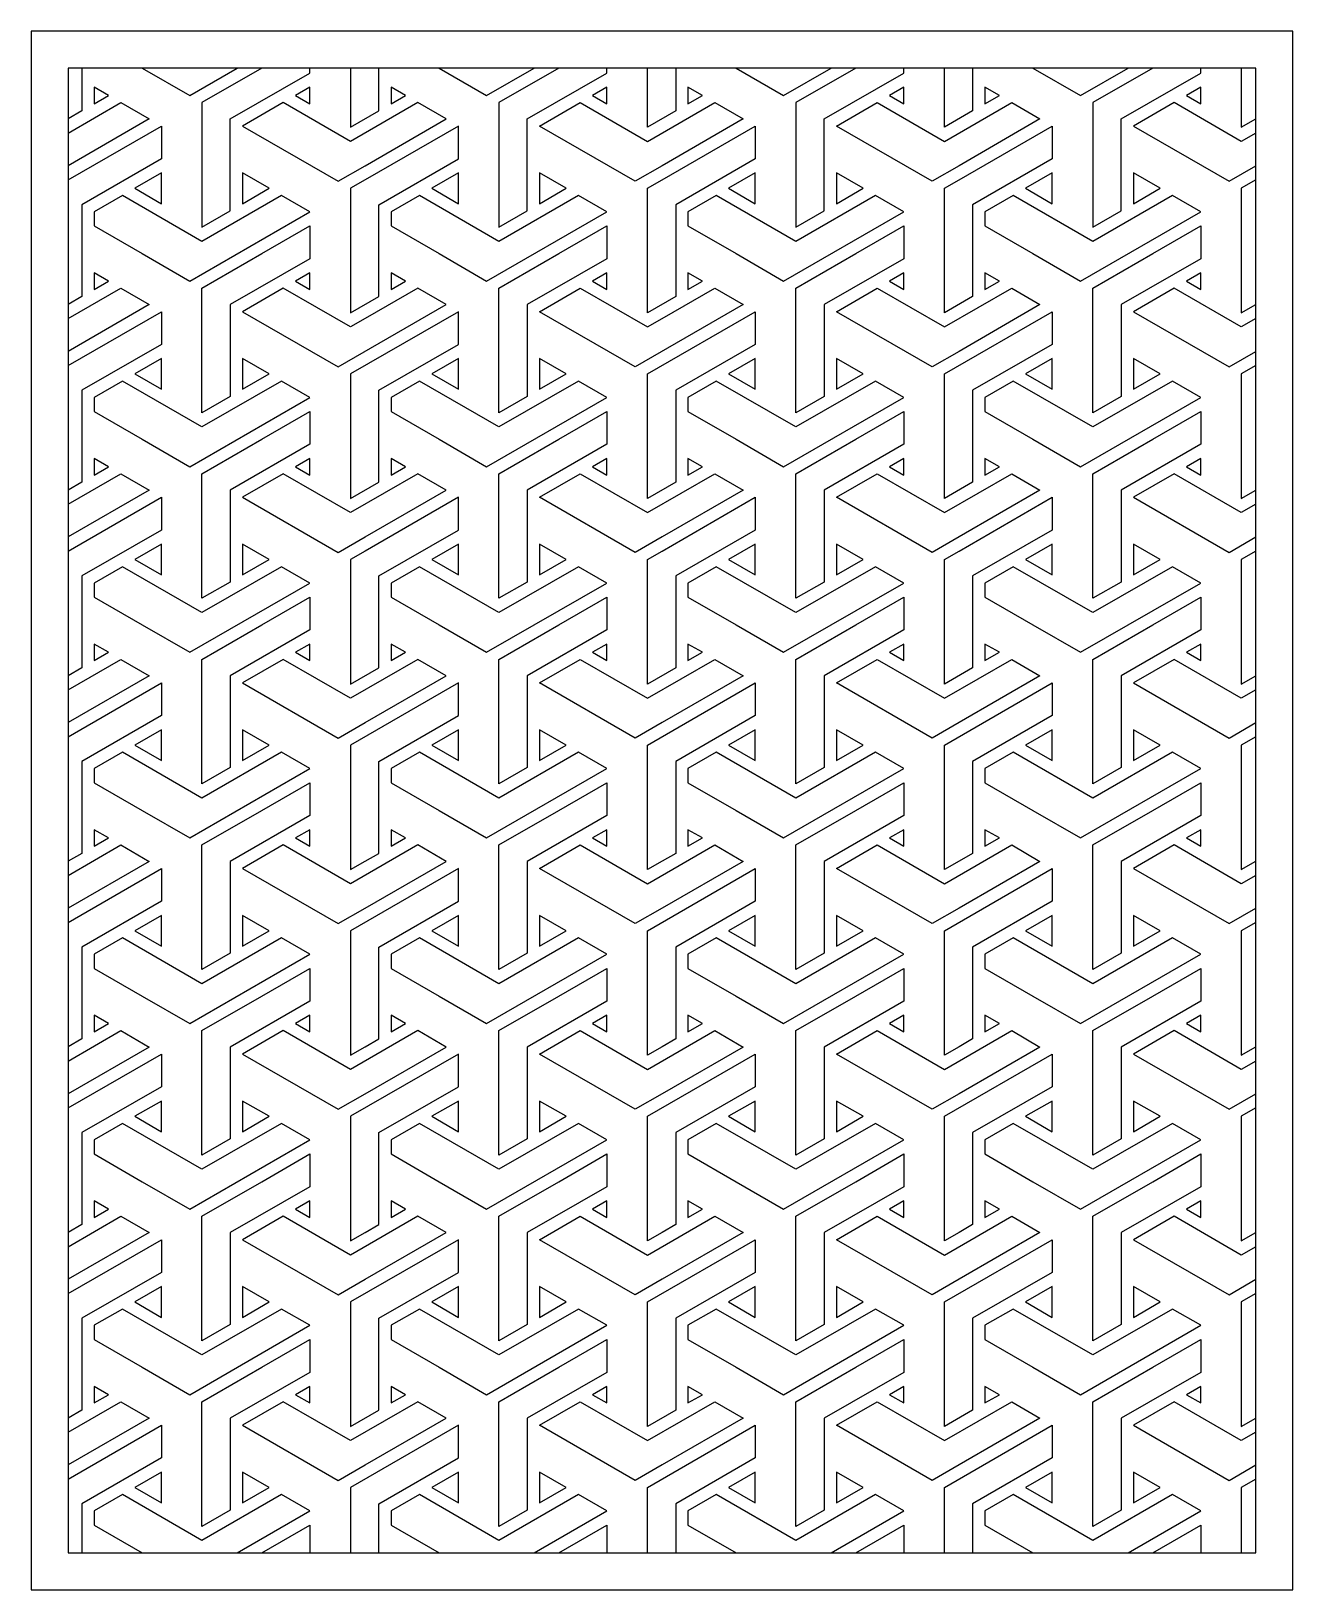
# Model space of a CAD drawing. Extents: x 224 to 1249, y 307 to 1573.
import ezdxf

# ---------------------------------------------------------------- set-up
doc = ezdxf.new("R2010")
doc.units = 0
doc.layers.add('LAYER_01', color=7, linetype='CONTINUOUS')

msp = doc.modelspace()

# ---------------------------------------------------------------- linework, layer by layer
at = {"layer": 'LAYER_01'}
for points in [[(223.9, 306.5), (1249, 306.5), (1249, 1573.3), (223.9, 1573.3)], [(253.9, 336.5), (1219, 336.5), (1219, 1543.3), (253.9, 1543.3)], [(286.7, 1521), (275.1, 1527.7), (275.1, 1514.3)], [(438.7, 1521), (450.4, 1514.3), (450.4, 1527.7)], [(528, 1521), (516.4, 1527.7), (516.4, 1514.3)], [(680, 1521), (691.6, 1514.3), (691.6, 1527.7)], [(769.3, 1521), (757.6, 1527.7), (757.6, 1514.3)], [(921.3, 1521), (932.9, 1514.3), (932.9, 1527.7)], [(1010.6, 1521), (998.9, 1527.7), (998.9, 1514.3)], [(1162.6, 1521), (1174.2, 1514.3), (1174.2, 1527.7)], [(495.2, 1464), (561, 1502), (538, 1515.3), (483.4, 1483.7), (428.7, 1515.3), (395.7, 1496.2), (473.4, 1451.4)], [(736.5, 1464), (714.6, 1451.4), (637, 1496.2), (670, 1515.3), (724.6, 1483.7), (779.3, 1515.3), (802.3, 1502)], [(977.8, 1464), (955.9, 1451.4), (878.3, 1496.2), (911.3, 1515.3), (965.9, 1483.7), (1020.6, 1515.3), (1043.6, 1502)], [(483.4, 1392.5), (483.4, 1344.4), (506.4, 1357.7), (506.4, 1432.3), (571, 1469.6), (571, 1496.2), (495.2, 1452.4), (483.4, 1445.6)], [(724.6, 1392.5), (724.6, 1445.6), (736.5, 1452.4), (812.3, 1496.2), (812.3, 1469.6), (747.6, 1432.3), (747.6, 1357.7), (724.6, 1344.4)], [(965.9, 1392.5), (965.9, 1445.6), (977.8, 1452.4), (1053.6, 1496.2), (1053.6, 1469.6), (988.9, 1432.3), (988.9, 1357.7), (965.9, 1344.4)], [(329.7, 1458.1), (308.1, 1445.6), (329.7, 1433.1)], [(395.7, 1433.1), (417.4, 1445.6), (395.7, 1458.1)], [(571, 1458.1), (549.4, 1445.6), (571, 1433.1)], [(637, 1433.1), (658.6, 1445.6), (637, 1458.1)], [(812.3, 1458.1), (790.6, 1445.6), (812.3, 1433.1)], [(878.3, 1433.1), (899.9, 1445.6), (878.3, 1458.1)], [(1053.6, 1458.1), (1031.9, 1445.6), (1053.6, 1433.1)], [(1119.6, 1433.1), (1141.2, 1445.6), (1119.6, 1458.1)], [(314.1, 1392.5), (352.7, 1370.2), (450.4, 1426.5), (427.4, 1439.8), (362.7, 1402.5), (298.1, 1439.8), (275.1, 1426.5), (275.1, 1415)], [(555.4, 1392.5), (594, 1370.2), (691.6, 1426.5), (668.6, 1439.8), (604, 1402.5), (539.4, 1439.8), (516.4, 1426.5), (516.4, 1415)], [(796.7, 1392.5), (835.3, 1370.2), (932.9, 1426.5), (909.9, 1439.8), (845.3, 1402.5), (780.6, 1439.8), (757.6, 1426.5), (757.6, 1415)], [(1037.9, 1392.5), (1076.6, 1370.2), (1174.2, 1426.5), (1151.2, 1439.8), (1086.6, 1402.5), (1021.9, 1439.8), (998.9, 1426.5), (998.9, 1415)], [(411.4, 1392.5), (450.4, 1415), (450.4, 1388.4), (385.7, 1351.1), (385.7, 1276.5), (362.7, 1263.2), (362.7, 1364.4)], [(652.6, 1392.5), (691.6, 1415), (691.6, 1388.4), (627, 1351.1), (627, 1276.5), (604, 1263.2), (604, 1364.4)], [(893.9, 1392.5), (932.9, 1415), (932.9, 1388.4), (868.3, 1351.1), (868.3, 1276.5), (845.3, 1263.2), (845.3, 1364.4)], [(1135.2, 1392.5), (1174.2, 1415), (1174.2, 1388.4), (1109.6, 1351.1), (1109.6, 1276.5), (1086.6, 1263.2), (1086.6, 1364.4)], [(286.7, 1370.2), (275.1, 1376.9), (275.1, 1363.5)], [(438.7, 1370.2), (450.4, 1363.5), (450.4, 1376.9)], [(528, 1370.2), (516.4, 1376.9), (516.4, 1363.5)], [(680, 1370.2), (691.6, 1363.5), (691.6, 1376.9)], [(769.3, 1370.2), (757.6, 1376.9), (757.6, 1363.5)], [(921.3, 1370.2), (932.9, 1363.5), (932.9, 1376.9)], [(1010.6, 1370.2), (998.9, 1376.9), (998.9, 1363.5)], [(1162.6, 1370.2), (1174.2, 1363.5), (1174.2, 1376.9)], [(495.2, 1339.7), (483.4, 1332.9), (428.7, 1364.4), (395.7, 1345.3), (473.4, 1300.5), (561, 1351.1), (538, 1364.4)], [(736.5, 1339.7), (779.3, 1364.4), (802.3, 1351.1), (714.6, 1300.5), (637, 1345.3), (670, 1364.4), (724.6, 1332.9)], [(977.8, 1313.1), (955.9, 1300.5), (878.3, 1345.3), (911.3, 1364.4), (965.9, 1332.9), (1020.6, 1364.4), (1043.6, 1351.1)], [(483.4, 1241.6), (483.4, 1193.6), (506.4, 1206.8), (506.4, 1281.5), (571, 1318.8), (571, 1345.3), (483.4, 1294.8)], [(747.6, 1241.6), (747.6, 1206.8), (724.6, 1193.6), (724.6, 1294.8), (812.3, 1345.3), (812.3, 1318.8), (747.6, 1281.5)], [(988.9, 1241.6), (988.9, 1206.8), (965.9, 1193.6), (965.9, 1294.8), (1053.6, 1345.3), (1053.6, 1318.8), (988.9, 1281.5)], [(329.7, 1307.2), (308.1, 1294.8), (329.7, 1282.3)], [(395.7, 1282.3), (417.4, 1294.8), (395.7, 1307.2)], [(571, 1307.2), (549.4, 1294.8), (571, 1282.3)], [(637, 1282.3), (658.6, 1294.8), (637, 1307.2)], [(812.3, 1307.2), (790.6, 1294.8), (812.3, 1282.3)], [(878.3, 1282.3), (899.9, 1294.8), (878.3, 1307.2)], [(1053.6, 1307.2), (1031.9, 1294.8), (1053.6, 1282.3)], [(1119.6, 1282.3), (1141.2, 1294.8), (1119.6, 1307.2)], [(314.1, 1241.6), (352.7, 1219.3), (450.4, 1275.7), (427.4, 1289), (362.7, 1251.7), (298.1, 1289), (275.1, 1275.7), (275.1, 1264.2)], [(555.4, 1241.6), (594, 1219.3), (691.6, 1275.7), (668.6, 1289), (604, 1251.7), (539.4, 1289), (516.4, 1275.7), (516.4, 1264.2)], [(796.7, 1241.6), (835.3, 1219.3), (932.9, 1275.7), (909.9, 1289), (845.3, 1251.7), (780.6, 1289), (757.6, 1275.7), (757.6, 1264.2)], [(1037.9, 1241.6), (1076.6, 1219.3), (1174.2, 1275.7), (1151.2, 1289), (1086.6, 1251.7), (1021.9, 1289), (998.9, 1275.7), (998.9, 1264.2)], [(411.4, 1241.6), (450.4, 1264.2), (450.4, 1237.6), (385.7, 1200.3), (385.7, 1125.6), (362.7, 1112.4), (362.7, 1213.6)], [(652.6, 1241.6), (691.6, 1264.2), (691.6, 1237.6), (627, 1200.3), (627, 1125.6), (604, 1112.4), (604, 1213.6)], [(893.9, 1241.6), (932.9, 1264.2), (932.9, 1237.6), (868.3, 1200.3), (868.3, 1125.6), (845.3, 1112.4), (845.3, 1213.6)], [(1135.2, 1241.6), (1174.2, 1264.2), (1174.2, 1237.6), (1109.6, 1200.3), (1109.6, 1125.6), (1086.6, 1112.4), (1086.6, 1213.6)], [(286.7, 1219.3), (275.1, 1226), (275.1, 1212.6)], [(438.7, 1219.3), (450.4, 1212.6), (450.4, 1226)], [(528, 1219.3), (516.4, 1226), (516.4, 1212.6)], [(680, 1219.3), (691.6, 1212.6), (691.6, 1226)], [(769.3, 1219.3), (757.6, 1226), (757.6, 1212.6)], [(921.3, 1219.3), (932.9, 1212.6), (932.9, 1226)], [(1010.6, 1219.3), (998.9, 1226), (998.9, 1212.6)], [(1162.6, 1219.3), (1174.2, 1212.6), (1174.2, 1226)], [(495.2, 1162.3), (561, 1200.3), (538, 1213.6), (483.4, 1182), (428.7, 1213.6), (395.7, 1194.5), (473.4, 1149.7)], [(736.5, 1162.3), (714.6, 1149.7), (637, 1194.5), (670, 1213.6), (724.6, 1182), (779.3, 1213.6), (802.3, 1200.3)], [(977.8, 1162.3), (955.9, 1149.7), (878.3, 1194.5), (911.3, 1213.6), (965.9, 1182), (1020.6, 1213.6), (1043.6, 1200.3)], [(483.4, 1090.8), (483.4, 1042.7), (506.4, 1056), (506.4, 1130.6), (571, 1167.9), (571, 1194.5), (495.2, 1150.7), (483.4, 1143.9)], [(724.6, 1090.8), (724.6, 1143.9), (736.5, 1150.7), (812.3, 1194.5), (812.3, 1167.9), (747.6, 1130.6), (747.6, 1056), (724.6, 1042.7)], [(965.9, 1090.8), (965.9, 1143.9), (977.8, 1150.7), (1053.6, 1194.5), (1053.6, 1167.9), (988.9, 1130.6), (988.9, 1056), (965.9, 1042.7)], [(329.7, 1156.4), (308.1, 1143.9), (329.7, 1131.4)], [(395.7, 1131.4), (417.4, 1143.9), (395.7, 1156.4)], [(571, 1156.4), (549.4, 1143.9), (571, 1131.4)], [(637, 1131.4), (658.6, 1143.9), (637, 1156.4)], [(812.3, 1156.4), (790.6, 1143.9), (812.3, 1131.4)], [(878.3, 1131.4), (899.9, 1143.9), (878.3, 1156.4)], [(1053.6, 1156.4), (1031.9, 1143.9), (1053.6, 1131.4)], [(1119.6, 1131.4), (1141.2, 1143.9), (1119.6, 1156.4)], [(314.1, 1090.8), (352.7, 1068.5), (450.4, 1124.8), (427.4, 1138.1), (362.7, 1100.8), (298.1, 1138.1), (275.1, 1124.8), (275.1, 1113.3)], [(555.4, 1090.8), (594, 1068.5), (691.6, 1124.8), (668.6, 1138.1), (604, 1100.8), (539.4, 1138.1), (516.4, 1124.8), (516.4, 1113.3)], [(796.7, 1090.8), (835.3, 1068.5), (932.9, 1124.8), (909.9, 1138.1), (845.3, 1100.8), (780.6, 1138.1), (757.6, 1124.8), (757.6, 1113.3)], [(1037.9, 1090.8), (1076.6, 1068.5), (1174.2, 1124.8), (1151.2, 1138.1), (1086.6, 1100.8), (1021.9, 1138.1), (998.9, 1124.8), (998.9, 1113.3)], [(411.4, 1090.8), (450.4, 1113.3), (450.4, 1086.7), (385.7, 1049.4), (385.7, 974.8), (362.7, 961.5), (362.7, 1062.7)], [(652.6, 1090.8), (691.6, 1113.3), (691.6, 1086.7), (627, 1049.4), (627, 974.8), (604, 961.5), (604, 1062.7)], [(893.9, 1090.8), (932.9, 1113.3), (932.9, 1086.7), (868.3, 1049.4), (868.3, 974.8), (845.3, 961.5), (845.3, 1062.7)], [(1135.2, 1090.8), (1174.2, 1113.3), (1174.2, 1086.7), (1109.6, 1049.4), (1109.6, 974.8), (1086.6, 961.5), (1086.6, 1062.7)], [(286.7, 1068.5), (275.1, 1075.2), (275.1, 1061.8)], [(438.7, 1068.5), (450.4, 1061.8), (450.4, 1075.2)], [(528, 1068.5), (516.4, 1075.2), (516.4, 1061.8)], [(680, 1068.5), (691.6, 1061.8), (691.6, 1075.2)], [(769.3, 1068.5), (757.6, 1075.2), (757.6, 1061.8)], [(921.3, 1068.5), (932.9, 1061.8), (932.9, 1075.2)], [(1010.6, 1068.5), (998.9, 1075.2), (998.9, 1061.8)], [(1162.6, 1068.5), (1174.2, 1061.8), (1174.2, 1075.2)], [(495.2, 1011.4), (561, 1049.4), (538, 1062.7), (483.4, 1031.2), (428.7, 1062.7), (395.7, 1043.7), (473.4, 998.8)], [(736.5, 1011.4), (714.6, 998.8), (637, 1043.7), (670, 1062.7), (724.6, 1031.2), (779.3, 1062.7), (802.3, 1049.4)], [(977.8, 1011.4), (955.9, 998.8), (878.3, 1043.7), (911.3, 1062.7), (965.9, 1031.2), (1020.6, 1062.7), (1043.6, 1049.4)], [(483.4, 939.9), (483.4, 891.9), (495.2, 898.7), (506.4, 905.1), (506.4, 979.8), (571, 1017.1), (571, 1043.7), (483.4, 993.1)], [(724.6, 939.9), (724.6, 993.1), (812.3, 1043.7), (812.3, 1017.1), (747.6, 979.8), (747.6, 905.1), (736.5, 898.7), (724.6, 891.9)], [(965.9, 939.9), (965.9, 993.1), (1053.6, 1043.7), (1053.6, 1017.1), (988.9, 979.8), (988.9, 905.1), (977.8, 898.7), (965.9, 891.9)], [(329.7, 1005.5), (308.1, 993.1), (329.7, 980.6)], [(395.7, 980.6), (417.4, 993.1), (395.7, 1005.5)], [(571, 1005.5), (549.4, 993.1), (571, 980.6)], [(637, 980.6), (658.6, 993.1), (637, 1005.5)], [(812.3, 1005.5), (790.6, 993.1), (812.3, 980.6)], [(878.3, 980.6), (899.9, 993.1), (878.3, 1005.5)], [(1053.6, 1005.5), (1031.9, 993.1), (1053.6, 980.6)], [(1119.6, 980.6), (1141.2, 993.1), (1119.6, 1005.5)], [(314.1, 939.9), (352.7, 917.6), (450.4, 974), (427.4, 987.3), (362.7, 950), (298.1, 987.3), (275.1, 974), (275.1, 962.5)], [(555.4, 939.9), (594, 917.6), (691.6, 974), (668.6, 987.3), (604, 950), (539.4, 987.3), (516.4, 974), (516.4, 962.5)], [(796.7, 939.9), (835.3, 917.6), (932.9, 974), (909.9, 987.3), (845.3, 950), (780.6, 987.3), (757.6, 974), (757.6, 962.5)], [(1037.9, 939.9), (1076.6, 917.6), (1174.2, 974), (1151.2, 987.3), (1086.6, 950), (1021.9, 987.3), (998.9, 974), (998.9, 962.5)], [(411.4, 939.9), (450.4, 962.5), (450.4, 935.9), (385.7, 898.6), (385.7, 823.9), (362.7, 810.7), (362.7, 911.9)], [(652.6, 939.9), (691.6, 962.5), (691.6, 935.9), (627, 898.6), (627, 823.9), (604, 810.7), (604, 911.9)], [(893.9, 939.9), (932.9, 962.5), (932.9, 935.9), (868.3, 898.6), (868.3, 823.9), (845.3, 810.7), (845.3, 911.9)], [(1135.2, 939.9), (1174.2, 962.5), (1174.2, 935.9), (1109.6, 898.6), (1109.6, 823.9), (1086.6, 810.7), (1086.6, 911.9)], [(286.7, 917.6), (275.1, 924.3), (275.1, 910.9)], [(438.7, 917.6), (450.4, 910.9), (450.4, 924.3)], [(528, 917.6), (516.4, 924.3), (516.4, 910.9)], [(680, 917.6), (691.6, 910.9), (691.6, 924.3)], [(769.3, 917.6), (757.6, 924.3), (757.6, 910.9)], [(921.3, 917.6), (932.9, 910.9), (932.9, 924.3)], [(1010.6, 917.6), (998.9, 924.3), (998.9, 910.9)], [(1162.6, 917.6), (1174.2, 910.9), (1174.2, 924.3)], [(495.2, 860.6), (561, 898.6), (538, 911.9), (483.4, 880.3), (428.7, 911.9), (395.7, 892.8), (473.4, 848)], [(736.5, 860.6), (714.6, 848), (637, 892.8), (670, 911.9), (724.6, 880.3), (779.3, 911.9), (802.3, 898.6)], [(977.8, 860.6), (955.9, 848), (878.3, 892.8), (911.3, 911.9), (965.9, 880.3), (1020.6, 911.9), (1043.6, 898.6)], [(483.4, 789.1), (483.4, 741), (495.2, 747.8), (506.4, 754.3), (506.4, 828.9), (571, 866.2), (571, 892.8), (483.4, 842.2)], [(724.6, 789.1), (724.6, 842.2), (812.3, 892.8), (812.3, 866.2), (747.6, 828.9), (747.6, 754.3), (736.5, 747.8), (724.6, 741)], [(965.9, 789.1), (965.9, 842.2), (1053.6, 892.8), (1053.6, 866.2), (988.9, 828.9), (988.9, 754.3), (977.8, 747.8), (965.9, 741)], [(329.7, 854.7), (308.1, 842.2), (329.7, 829.7)], [(395.7, 829.7), (417.4, 842.2), (395.7, 854.7)], [(571, 854.7), (549.4, 842.2), (571, 829.7)], [(637, 829.7), (658.6, 842.2), (637, 854.7)], [(812.3, 854.7), (790.6, 842.2), (812.3, 829.7)], [(878.3, 829.7), (899.9, 842.2), (878.3, 854.7)], [(1053.6, 854.7), (1031.9, 842.2), (1053.6, 829.7)], [(1119.6, 829.7), (1141.2, 842.2), (1119.6, 854.7)], [(314.1, 789.1), (352.7, 766.8), (450.4, 823.2), (427.4, 836.4), (362.7, 799.1), (298.1, 836.4), (275.1, 823.2), (275.1, 811.6)], [(555.4, 789.1), (594, 766.8), (691.6, 823.2), (668.6, 836.4), (604, 799.1), (539.4, 836.4), (516.4, 823.2), (516.4, 811.6)], [(796.7, 789.1), (835.3, 766.8), (932.9, 823.2), (909.9, 836.4), (845.3, 799.1), (780.6, 836.4), (757.6, 823.2), (757.6, 811.6)], [(1037.9, 789.1), (1076.6, 766.8), (1174.2, 823.2), (1151.2, 836.4), (1086.6, 799.1), (1021.9, 836.4), (998.9, 823.2), (998.9, 811.6)], [(411.4, 789.1), (450.4, 811.6), (450.4, 785), (385.7, 747.7), (385.7, 673.1), (362.7, 659.8), (362.7, 761)], [(652.6, 789.1), (691.6, 811.6), (691.6, 785), (627, 747.7), (627, 673.1), (604, 659.8), (604, 761)], [(893.9, 789.1), (932.9, 811.6), (932.9, 785), (868.3, 747.7), (868.3, 673.1), (845.3, 659.8), (845.3, 761)], [(1135.2, 789.1), (1174.2, 811.6), (1174.2, 785), (1109.6, 747.7), (1109.6, 673.1), (1086.6, 659.8), (1086.6, 761)], [(286.7, 766.8), (275.1, 773.5), (275.1, 760.1)], [(438.7, 766.8), (450.4, 760.1), (450.4, 773.5)], [(528, 766.8), (516.4, 773.5), (516.4, 760.1)], [(680, 766.8), (691.6, 760.1), (691.6, 773.5)], [(769.3, 766.8), (757.6, 773.5), (757.6, 760.1)], [(921.3, 766.8), (932.9, 760.1), (932.9, 773.5)], [(1010.6, 766.8), (998.9, 773.5), (998.9, 760.1)], [(1162.6, 766.8), (1174.2, 760.1), (1174.2, 773.5)], [(495.2, 709.7), (561, 747.7), (538, 761), (483.4, 729.5), (428.7, 761), (395.7, 742), (473.4, 697.1)], [(736.5, 709.7), (714.6, 697.1), (637, 742), (670, 761), (724.6, 729.5), (779.3, 761), (802.3, 747.7)], [(977.8, 709.7), (955.9, 697.1), (878.3, 742), (911.3, 761), (965.9, 729.5), (1020.6, 761), (1043.6, 747.7)], [(483.4, 638.2), (483.4, 590.2), (495.2, 597), (506.4, 603.4), (506.4, 678.1), (571, 715.4), (571, 742), (483.4, 691.4)], [(724.6, 638.2), (724.6, 691.4), (812.3, 742), (812.3, 715.4), (747.6, 678.1), (747.6, 603.4), (736.5, 597), (724.6, 590.2)], [(965.9, 638.2), (965.9, 691.4), (1053.6, 742), (1053.6, 715.4), (988.9, 678.1), (988.9, 603.4), (977.8, 597), (965.9, 590.2)], [(329.7, 703.8), (308.1, 691.4), (329.7, 678.9)], [(395.7, 678.9), (417.4, 691.4), (395.7, 703.8)], [(571, 703.8), (549.4, 691.4), (571, 678.9)], [(637, 678.9), (658.6, 691.4), (637, 703.8)], [(812.3, 703.8), (790.6, 691.4), (812.3, 678.9)], [(878.3, 678.9), (899.9, 691.4), (878.3, 703.8)], [(1053.6, 703.8), (1031.9, 691.4), (1053.6, 678.9)], [(1119.6, 678.9), (1141.2, 691.4), (1119.6, 703.8)], [(314.1, 638.2), (352.7, 615.9), (450.4, 672.3), (427.4, 685.6), (362.7, 648.3), (298.1, 685.6), (275.1, 672.3), (275.1, 660.8)], [(555.4, 638.2), (594, 615.9), (691.6, 672.3), (668.6, 685.6), (604, 648.3), (539.4, 685.6), (516.4, 672.3), (516.4, 660.8)], [(796.7, 638.2), (835.3, 615.9), (932.9, 672.3), (909.9, 685.6), (845.3, 648.3), (780.6, 685.6), (757.6, 672.3), (757.6, 660.8)], [(1037.9, 638.2), (1076.6, 615.9), (1174.2, 672.3), (1151.2, 685.6), (1086.6, 648.3), (1021.9, 685.6), (998.9, 672.3), (998.9, 660.8)], [(411.4, 638.2), (450.4, 660.8), (450.4, 634.2), (385.7, 596.9), (385.7, 522.2), (362.7, 509), (362.7, 610.2)], [(652.6, 638.2), (691.6, 660.8), (691.6, 634.2), (627, 596.9), (627, 522.2), (604, 509), (604, 610.2)], [(893.9, 638.2), (932.9, 660.8), (932.9, 634.2), (868.3, 596.9), (868.3, 522.2), (845.3, 509), (845.3, 610.2)], [(1135.2, 638.2), (1174.2, 660.8), (1174.2, 634.2), (1109.6, 596.9), (1109.6, 522.2), (1086.6, 509), (1086.6, 610.2)], [(286.7, 615.9), (275.1, 622.7), (275.1, 609.2)], [(438.7, 615.9), (450.4, 609.2), (450.4, 622.7)], [(528, 615.9), (516.4, 622.7), (516.4, 609.2)], [(680, 615.9), (691.6, 609.2), (691.6, 622.7)], [(769.3, 615.9), (757.6, 622.7), (757.6, 609.2)], [(921.3, 615.9), (932.9, 609.2), (932.9, 622.7)], [(1010.6, 615.9), (998.9, 622.7), (998.9, 609.2)], [(1162.6, 615.9), (1174.2, 609.2), (1174.2, 622.7)], [(495.2, 558.9), (561, 596.9), (538, 610.2), (483.4, 578.6), (428.7, 610.2), (395.7, 591.1), (473.4, 546.3)], [(736.5, 558.9), (714.6, 546.3), (637, 591.1), (670, 610.2), (724.6, 578.6), (779.3, 610.2), (802.3, 596.9)], [(977.8, 558.9), (955.9, 546.3), (878.3, 591.1), (911.3, 610.2), (965.9, 578.6), (1020.6, 610.2), (1043.6, 596.9)], [(483.4, 487.4), (483.4, 439.3), (506.4, 452.6), (506.4, 527.2), (571, 564.5), (571, 591.1), (483.4, 540.5)], [(724.6, 487.4), (724.6, 540.5), (812.3, 591.1), (812.3, 564.5), (747.6, 527.2), (747.6, 452.6), (724.6, 439.3)], [(965.9, 487.4), (965.9, 540.5), (1053.6, 591.1), (1053.6, 564.5), (988.9, 527.2), (988.9, 452.6), (965.9, 439.3)], [(329.7, 553), (308.1, 540.5), (329.7, 528)], [(395.7, 528), (417.4, 540.5), (395.7, 553)], [(571, 553), (549.4, 540.5), (571, 528)], [(637, 528), (658.6, 540.5), (637, 553)], [(812.3, 553), (790.6, 540.5), (812.3, 528)], [(878.3, 528), (899.9, 540.5), (878.3, 553)], [(1053.6, 553), (1031.9, 540.5), (1053.6, 528)], [(1119.6, 528), (1141.2, 540.5), (1119.6, 553)], [(314.1, 487.4), (352.7, 465.1), (450.4, 521.5), (427.4, 534.7), (362.7, 497.4), (298.1, 534.7), (275.1, 521.5), (275.1, 509.9)], [(555.4, 487.4), (594, 465.1), (691.6, 521.5), (668.6, 534.7), (604, 497.4), (539.4, 534.7), (516.4, 521.5), (516.4, 509.9)], [(796.7, 487.4), (835.3, 465.1), (932.9, 521.5), (909.9, 534.7), (845.3, 497.4), (780.6, 534.7), (757.6, 521.5), (757.6, 509.9)], [(1037.9, 487.4), (1076.6, 465.1), (1174.2, 521.5), (1151.2, 534.7), (1086.6, 497.4), (1021.9, 534.7), (998.9, 521.5), (998.9, 509.9)], [(411.4, 487.4), (450.4, 509.9), (450.4, 483.3), (385.7, 446), (385.7, 371.4), (362.7, 358.1), (362.7, 459.3)], [(652.6, 487.4), (691.6, 509.9), (691.6, 483.3), (627, 446), (627, 371.4), (604, 358.1), (604, 459.3)], [(893.9, 487.4), (932.9, 509.9), (932.9, 483.3), (868.3, 446), (868.3, 371.4), (845.3, 358.1), (845.3, 459.3)], [(1135.2, 487.4), (1174.2, 509.9), (1174.2, 483.3), (1109.6, 446), (1109.6, 371.4), (1086.6, 358.1), (1086.6, 459.3)], [(286.7, 465.1), (275.1, 471.8), (275.1, 458.4)], [(438.7, 465.1), (450.4, 458.4), (450.4, 471.8)], [(528, 465.1), (516.4, 471.8), (516.4, 458.4)], [(680, 465.1), (691.6, 458.4), (691.6, 471.8)], [(769.3, 465.1), (757.6, 471.8), (757.6, 458.4)], [(921.3, 465.1), (932.9, 458.4), (932.9, 471.8)], [(1010.6, 465.1), (998.9, 471.8), (998.9, 458.4)], [(1162.6, 465.1), (1174.2, 458.4), (1174.2, 471.8)], [(495.2, 408), (561, 446), (538, 459.3), (483.4, 427.8), (428.7, 459.3), (395.7, 440.3), (473.4, 395.4)], [(736.5, 408), (714.6, 395.4), (637, 440.3), (670, 459.3), (724.6, 427.8), (779.3, 459.3), (802.3, 446)], [(977.8, 408), (955.9, 395.4), (878.3, 440.3), (911.3, 459.3), (965.9, 427.8), (1020.6, 459.3), (1043.6, 446)], [(329.7, 402.2), (308.1, 389.7), (329.7, 377.2)], [(395.7, 377.2), (417.4, 389.7), (395.7, 402.2)], [(571, 402.2), (549.4, 389.7), (571, 377.2)], [(637, 377.2), (658.6, 389.7), (637, 402.2)], [(812.3, 402.2), (790.6, 389.7), (812.3, 377.2)], [(878.3, 377.2), (899.9, 389.7), (878.3, 402.2)], [(1053.6, 402.2), (1031.9, 389.7), (1053.6, 377.2)], [(1119.6, 377.2), (1141.2, 389.7), (1119.6, 402.2)]]:
    msp.add_lwpolyline(points, close=True, dxfattribs=at)
for points in [[(265.1, 1543.3), (265.1, 1508.5), (253.9, 1502.1)], [(314.1, 1543.3), (352.7, 1521), (391.4, 1543.3)], [(411.4, 1543.3), (362.7, 1515.3), (362.7, 1414.1), (385.7, 1427.3), (385.7, 1502), (450.4, 1539.3), (450.4, 1543.3)], [(483.4, 1543.3), (483.4, 1495.3), (506.4, 1508.5), (506.4, 1543.3)], [(555.4, 1543.3), (594, 1521), (632.6, 1543.3)], [(652.6, 1543.3), (604, 1515.3), (604, 1414.1), (627, 1427.3), (627, 1502), (691.6, 1539.3), (691.6, 1543.3)], [(747.6, 1543.3), (747.6, 1508.5), (724.6, 1495.3), (724.6, 1543.3)], [(796.7, 1543.3), (835.3, 1521), (873.9, 1543.3)], [(893.9, 1543.3), (845.3, 1515.3), (845.3, 1414.1), (868.3, 1427.3), (868.3, 1502), (932.9, 1539.3), (932.9, 1543.3)], [(988.9, 1543.3), (988.9, 1508.5), (965.9, 1495.3), (965.9, 1543.3)], [(1037.9, 1543.3), (1076.6, 1521), (1115.2, 1543.3)], [(1135.2, 1543.3), (1086.6, 1515.3), (1086.6, 1414.1), (1109.6, 1427.3), (1109.6, 1502), (1174.2, 1539.3), (1174.2, 1543.3)], [(1207.2, 1543.3), (1207.2, 1495.3), (1219, 1502.1)], [(253.9, 1490.5), (296.7, 1515.3), (319.7, 1502), (253.9, 1464)], [(1219, 1490.5), (1207.2, 1483.7), (1152.6, 1515.3), (1119.6, 1496.2), (1197.2, 1451.4), (1219, 1464)], [(253.9, 1452.4), (329.7, 1496.2), (329.7, 1469.6), (265.1, 1432.3), (265.1, 1357.7), (253.9, 1351.2)], [(1219, 1452.4), (1207.2, 1445.6), (1207.2, 1344.4), (1219, 1351.2)], [(253.9, 1339.7), (296.7, 1364.4), (319.7, 1351.1), (253.9, 1313.1)], [(1219, 1339.7), (1207.2, 1332.9), (1152.6, 1364.4), (1119.6, 1345.3), (1197.2, 1300.5), (1219, 1313.1)], [(253.9, 1301.6), (329.7, 1345.3), (329.7, 1318.8), (265.1, 1281.5), (265.1, 1206.8), (253.9, 1200.4)], [(1219, 1301.6), (1207.2, 1294.8), (1207.2, 1193.6), (1219, 1200.4)], [(253.9, 1188.8), (296.7, 1213.6), (319.7, 1200.3), (253.9, 1162.3)], [(1219, 1188.8), (1207.2, 1182), (1152.6, 1213.6), (1119.6, 1194.5), (1197.2, 1149.7), (1219, 1162.3)], [(253.9, 1150.7), (329.7, 1194.5), (329.7, 1167.9), (265.1, 1130.6), (265.1, 1056), (253.9, 1049.5)], [(1219, 1150.7), (1207.2, 1143.9), (1207.2, 1042.7), (1219, 1049.5)], [(253.9, 1038), (296.7, 1062.7), (319.7, 1049.4), (253.9, 1011.4)], [(1219, 1038), (1207.2, 1031.2), (1152.6, 1062.7), (1119.6, 1043.7), (1197.2, 998.8), (1219, 1011.4)], [(253.9, 999.9), (329.7, 1043.7), (329.7, 1017.1), (265.1, 979.8), (265.1, 905.1), (253.9, 898.7)], [(1219, 999.9), (1207.2, 993.1), (1207.2, 891.9), (1219, 898.7)], [(253.9, 887.1), (296.7, 911.9), (319.7, 898.6), (253.9, 860.6)], [(1219, 887.1), (1207.2, 880.3), (1152.6, 911.9), (1119.6, 892.8), (1197.2, 848), (1219, 860.6)], [(253.9, 849), (329.7, 892.8), (329.7, 866.2), (265.1, 828.9), (265.1, 754.3), (253.9, 747.8)], [(1219, 849), (1207.2, 842.2), (1207.2, 741), (1219, 747.8)], [(253.9, 736.3), (296.7, 761), (319.7, 747.7), (253.9, 709.7)], [(1219, 736.3), (1207.2, 729.5), (1152.6, 761), (1119.6, 742), (1197.2, 697.1), (1219, 709.7)], [(253.9, 698.2), (329.7, 742), (329.7, 715.4), (265.1, 678.1), (265.1, 603.4), (253.9, 597)], [(1219, 698.2), (1207.2, 691.4), (1207.2, 590.2), (1219, 597)], [(253.9, 585.4), (296.7, 610.2), (319.7, 596.9), (253.9, 558.9)], [(1219, 585.4), (1207.2, 578.6), (1152.6, 610.2), (1119.6, 591.1), (1197.2, 546.3), (1219, 558.9)], [(253.9, 547.3), (329.7, 591.1), (329.7, 564.5), (265.1, 527.2), (265.1, 452.6), (253.9, 446.1)], [(1219, 547.3), (1207.2, 540.5), (1207.2, 439.3), (1219, 446.1)], [(253.9, 434.6), (296.7, 459.3), (319.7, 446), (253.9, 408)], [(1219, 434.6), (1207.2, 427.8), (1152.6, 459.3), (1119.6, 440.3), (1197.2, 395.4), (1219, 408)], [(253.9, 396.5), (329.7, 440.3), (329.7, 413.7), (265.1, 376.4), (265.1, 336.5)], [(506.4, 336.5), (506.4, 376.4), (571, 413.7), (571, 440.3), (483.4, 389.7), (483.4, 336.5)], [(724.6, 336.5), (724.6, 389.7), (812.3, 440.3), (812.3, 413.7), (747.6, 376.4), (747.6, 336.5)], [(965.9, 336.5), (965.9, 389.7), (1053.6, 440.3), (1053.6, 413.7), (988.9, 376.4), (988.9, 336.5)], [(1219, 396.5), (1207.2, 389.7), (1207.2, 336.5)], [(391.4, 336.5), (450.4, 370.6), (427.4, 383.9), (362.7, 346.6), (298.1, 383.9), (275.1, 370.6), (275.1, 359.1), (314.1, 336.5)], [(632.6, 336.5), (691.6, 370.6), (668.6, 383.9), (604, 346.6), (539.4, 383.9), (516.4, 370.6), (516.4, 359.1), (555.4, 336.5)], [(873.9, 336.5), (932.9, 370.6), (909.9, 383.9), (845.3, 346.6), (780.6, 383.9), (757.6, 370.6), (757.6, 359.1), (796.7, 336.5)], [(1115.2, 336.5), (1174.2, 370.6), (1151.2, 383.9), (1086.6, 346.6), (1021.9, 383.9), (998.9, 370.6), (998.9, 359.1), (1037.9, 336.5)], [(411.4, 336.5), (450.4, 359.1), (450.4, 336.5)], [(652.6, 336.5), (691.6, 359.1), (691.6, 336.5)], [(893.9, 336.5), (932.9, 359.1), (932.9, 336.5)], [(1135.2, 336.5), (1174.2, 359.1), (1174.2, 336.5)]]:
    msp.add_lwpolyline(points, dxfattribs=at)

doc.saveas('drawing.dxf')
